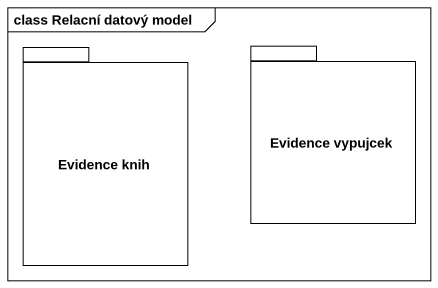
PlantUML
@startuml
mainframe class Relacní datový model
package "Evidence knih" as Evidence_knih {
}
package "Evidence vypujcek" as Evidence_vypujcek {
}
@enduml
